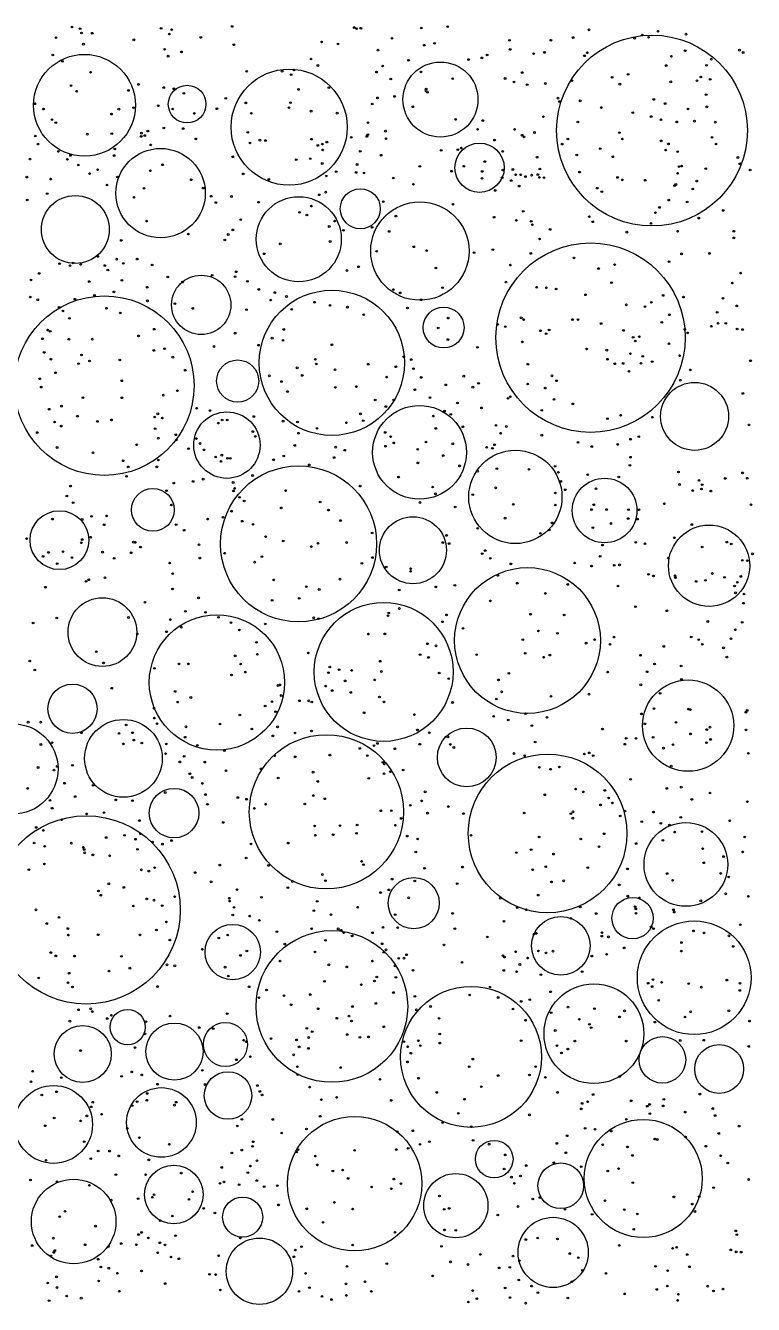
# Model space of a CAD drawing. Header units: metres. Extents: x 0 to 75, y 0.1 to 75.
# Drawn here: x 32.3 to 75, y 0.1 to 75 of the extents above; entities that cross this region are included whole.
import ezdxf

# ---------------------------------------------------------------- set-up
doc = ezdxf.new("R2010")
doc.units = ezdxf.units.M
for name, color, linetype in [('Aridos', 7, 'Continuous'), ('Poros', 7, 'Continuous'), ('Ptos_reactivos', 7, 'Continuous')]:
    doc.layers.add(name, color=color, linetype=linetype)

msp = doc.modelspace()

# ---------------------------------------------------------------- linework, layer by layer
at = {"layer": 'Aridos'}
for centre, radius in [((69.044, 68.846), 5.592), ((35.774, 70.33), 2.984), ((56.645, 70.666), 2.198), ((47.774, 69.047), 3.403), ((41.793, 70.395), 1.104), ((40.235, 65.181), 2.619), ((58.934, 66.667), 1.446), ((35.237, 63.048), 1.992), ((48.337, 62.477), 2.494), ((55.436, 61.787), 2.884), ((65.442, 56.71), 5.551), ((42.619, 58.631), 1.738), ((50.276, 55.235), 4.256), ((36.938, 53.897), 5.262), ((56.828, 57.302), 1.197), ((44.754, 54.167), 1.235), ((55.416, 49.989), 2.748), ((44.124, 50.413), 1.947), ((61.035, 47.375), 2.733), ((48.326, 44.625), 4.573), ((66.267, 46.582), 1.893), ((39.783, 46.618), 1.257), ((34.308, 44.843), 1.727), ((55.031, 44.254), 1.963), ((72.395, 43.343), 2.384), ((61.746, 38.961), 4.273), ((36.823, 39.453), 2.013), ((43.54, 36.507), 3.965), ((53.314, 37.121), 4.071), ((71.161, 33.974), 2.676), ((31.574, 31.435), 2.648), ((38.058, 32.056), 2.277), ((58.183, 32.112), 1.72), ((49.956, 28.924), 4.519), ((62.925, 27.656), 4.65), ((41.028, 28.845), 1.452), ((35.876, 23.174), 5.515), ((71.031, 25.838), 2.454), ((55.079, 23.571), 1.498), ((67.908, 22.687), 1.212), ((63.699, 21.073), 1.715), ((71.518, 19.2), 3.332), ((44.464, 20.704), 1.624), ((50.277, 17.516), 4.446), ((65.641, 15.92), 2.924), ((58.435, 14.561), 4.129), ((44.036, 15.292), 1.292), ((35.672, 14.73), 1.672), ((33.96, 10.602), 2.282), ((40.285, 10.717), 2.041), ((51.608, 7.129), 3.936), ((68.532, 7.434), 3.46), ((59.794, 8.568), 1.102), ((41.015, 6.499), 1.719), ((57.546, 5.842), 1.884), ((35.14, 4.912), 2.478), ((63.251, 3.102), 2.058)]:
    msp.add_circle(centre, radius, dxfattribs=at)
at = {"layer": 'Poros'}
for centre, radius in [((51.945, 64.263), 1.172), ((71.542, 52.097), 1.991), ((35.074, 34.964), 1.442), ((38.305, 16.305), 1.033), ((41.048, 14.868), 1.675), ((69.655, 14.386), 1.364), ((72.981, 13.851), 1.433), ((44.191, 12.3), 1.393), ((63.699, 7.005), 1.339), ((45.049, 5.171), 1.174), ((46.03, 2), 1.946)]:
    msp.add_circle(centre, radius, dxfattribs=at)
at = {"layer": 'Ptos_reactivos'}
for centre in [(35.044, 74.915), (44.429, 74.949), (57.069, 74.932), (34.106, 74.29), (35.52, 74.821), (35.605, 74.563), (36.228, 74.553), (38.67, 74.164), (40.265, 74.838), (40.752, 74.5), (40.882, 74.758), (42.596, 74.304), (51.59, 74.885), (51.733, 74.815), (51.98, 74.845), (53.805, 74.254), (55.52, 74.857), (64.417, 74.297), (65.353, 74.749), (68.022, 74.256), (68.475, 74.441), (68.848, 74.312), (69.396, 74.663), (71.037, 74.495), (35.718, 73.91), (40.475, 73.61), (41.456, 73.457), (44.53, 73.876), (49.679, 74.045), (50.634, 73.923), (52.983, 73.56), (55.692, 73.85), (56.289, 73.959), (60.694, 74.136), (60.73, 73.603), (62.737, 73.427), (63.117, 74.142), (65.255, 73.406), (70.988, 73.521), (74.17, 73.559), (74.384, 73.422), (33.916, 73.278), (34.483, 72.901), (40.676, 73.206), (49.054, 73.04), (49.46, 72.659), (54.772, 72.964), (58.293, 73.008), (59.074, 73.107), (59.377, 73.277), (62.105, 73.355), (65.082, 73.229), (69.877, 72.657), (70.181, 73.198), (72.245, 72.673), (72.526, 73.03), (36.135, 72.265), (45.285, 72.32), (47.358, 72.327), (47.888, 72.123), (48.06, 72.395), (52.897, 72.272), (53.254, 72.628), (55.505, 72.284), (60.431, 71.898), (61.434, 72.247), (66.704, 71.966), (67.642, 72.142), (71.912, 71.983), (34.985, 71.486), (35.319, 71.152), (38.349, 71.2), (38.946, 71.551), (40.423, 71.369), (41.015, 71.296), (48.319, 71.258), (50.103, 71.363), (53.729, 71.868), (55.798, 71.175), (55.802, 71.278), (57.36, 71.888), (60.956, 71.693), (61.726, 71.539), (62.791, 71.605), (64.354, 71.772), (67.153, 71.565), (70.145, 71.702), (71.679, 71.769), (72.455, 71.847), (32.858, 70.419), (41.601, 71.028), (44.055, 70.735), (45.23, 70.468), (47.846, 70.483), (52.641, 70.402), (52.955, 70.761), (53.951, 70.848), (55.878, 71.085), (63.534, 70.746), (63.619, 70.545), (64.839, 70.589), (69.152, 70.673), (69.812, 70.429), (72.22, 70.948), (33.37, 70.102), (37.36, 69.812), (37.788, 70.1), (38.65, 70.185), (40.103, 70.301), (40.947, 70.11), (42.216, 69.849), (43.539, 70.126), (45.559, 69.86), (47.767, 70.188), (49.06, 69.983), (50.587, 69.866), (55.021, 70.242), (62.676, 69.664), (66.076, 70.196), (67.917, 69.893), (68.996, 69.668), (71.157, 70.113), (72.261, 70.236), (33.867, 69.489), (34.094, 69.306), (40.428, 69), (41.559, 68.966), (52.396, 69.306), (57.535, 69.497), (58.823, 68.919), (59.127, 69.435), (60.99, 68.913), (64.7, 69.351), (69.571, 69.481), (70.498, 69.353), (71.531, 69.397), (72.755, 69.34), (32.893, 68.528), (35.941, 68.636), (37.379, 68.666), (39.098, 68.502), (39.115, 68.694), (39.307, 68.553), (39.487, 68.813), (42.301, 68.359), (45.345, 68.741), (46.058, 68.285), (46.389, 68.26), (49.083, 68.341), (49.987, 68.169), (51.416, 68.452), (52.329, 68.505), (52.386, 68.607), (53.419, 68.812), (53.449, 68.371), (59.816, 68.286), (61.431, 68.574), (61.543, 68.475), (62.152, 68.734), (64.115, 68.351), (67.139, 68.722), (67.307, 68.352), (69.578, 68.239), (72.563, 68.449), (33.046, 68.053), (34.24, 67.623), (37.551, 67.767), (39.656, 68.008), (45.48, 68.119), (49.46, 67.977), (49.717, 68.053), (49.741, 67.716), (51.939, 67.628), (53.164, 67.401), (56.685, 67.686), (57.662, 67.729), (57.869, 67.82), (60.291, 67.625), (63.778, 68.051), (64.639, 67.415), (66.009, 67.789), (69.849, 67.704), (70.007, 68.068), (70.552, 67.613), (72.794, 68.058), (32.582, 67.173), (34.771, 67.158), (34.956, 67.39), (35.412, 66.826), (37.512, 67.382), (40.344, 66.842), (44.466, 67.309), (48.188, 67.141), (49.013, 67.2), (49.71, 66.916), (51.755, 66.857), (55.431, 66.748), (58.018, 66.759), (59.245, 67.031), (62.309, 67.284), (66.746, 67.31), (70.628, 66.738), (70.782, 66.762), (74.08, 67.268), (74.197, 66.899), (32.397, 66.117), (33.789, 66.001), (36.077, 66.326), (36.545, 66.55), (37.709, 66.127), (39.635, 66.492), (42.033, 65.964), (45.079, 66.309), (46.577, 65.985), (49.951, 66.187), (50.532, 66.439), (51.699, 66.393), (52.163, 66.362), (53.879, 66.064), (57.293, 66.465), (59.079, 66.049), (59.089, 66.449), (60.26, 66.088), (60.305, 66.535), (60.789, 65.918), (60.89, 66.564), (61.051, 66.256), (61.348, 66.255), (61.625, 66.153), (61.988, 66.232), (62.351, 66.269), (62.442, 66.1), (62.471, 66.591), (62.712, 66.088), (64.798, 66.412), (67.025, 66.1), (67.309, 65.955), (68.646, 65.938), (70.546, 66.338), (72.195, 66.616), (74.798, 66.533), (37.098, 65.655), (39.264, 65.469), (42.729, 65.473), (49.911, 65.236), (55.055, 65.696), (59.854, 65.339), (61.256, 65.593), (65.831, 65.474), (66.104, 65.265), (70.365, 65.621), (70.444, 65.685), (71.433, 65.419), (71.667, 65.883), (32.419, 64.778), (33.586, 65.147), (38.678, 64.937), (43.205, 64.998), (43.48, 64.626), (44.392, 64.982), (45.975, 64.646), (49.077, 64.422), (49.535, 65.083), (53.294, 64.681), (57.375, 64.528), (70.029, 64.772), (71.103, 64.662), (48.382, 64.054), (48.809, 63.895), (54.031, 63.833), (59.789, 63.767), (61.493, 64.113), (65.371, 63.798), (69.243, 64.037), (69.481, 64.34), (71.786, 63.716), (73.221, 64.166), (39.422, 63.543), (44.473, 63.027), (44.931, 63.622), (50.121, 63.224), (50.438, 63.541), (50.957, 63.003), (52.635, 63.179), (53.635, 62.937), (61.093, 63.584), (61.96, 63.529), (62.03, 63.332), (63.072, 63.053), (65.57, 63.5), (68.988, 63.405), (70.549, 62.949), (73.843, 62.946), (37.93, 62.41), (41.863, 62.777), (43.999, 62.434), (44.199, 62.756), (47.252, 62.209), (50.177, 62.345), (62.457, 62.494), (67.572, 62.893), (73.842, 62.557), (36.552, 61.471), (46.31, 61.624), (52.906, 61.771), (55.079, 62.036), (55.835, 61.813), (58.615, 61.693), (59.717, 61.864), (61.947, 61.644), (70.779, 61.622), (72.42, 61.644), (34.312, 61.05), (34.925, 60.93), (35.106, 61.084), (35.548, 60.999), (36.969, 60.934), (37.144, 60.673), (37.661, 61.311), (38.052, 61.066), (38.862, 61.313), (39.739, 60.97), (51.841, 60.863), (56.374, 60.79), (60.741, 60.961), (64.472, 61.386), (65.908, 60.76), (66.854, 60.99), (70.045, 61.164), (32.639, 60.091), (33.117, 60.474), (36.054, 59.997), (37.966, 60.069), (40.659, 60.268), (41.522, 59.968), (43.257, 60.363), (44.607, 60.283), (44.668, 60.572), (45.33, 60.008), (51.167, 60.647), (60.483, 59.964), (66.673, 59.935), (73.755, 59.909), (74.244, 60.495), (36.356, 59.184), (37.498, 59.39), (39.454, 59.667), (45.991, 59.537), (46.938, 59.354), (53.88, 59.531), (54.284, 59.336), (56.76, 59.641), (62.286, 59.666), (62.85, 59.634), (63.422, 59.561), (65.15, 59.226), (69.697, 59.183), (32.597, 59.089), (33.037, 58.928), (34.281, 58.493), (35.211, 58.963), (37.066, 58.435), (39.466, 58.868), (41.073, 58.702), (42.122, 58.422), (46.69, 58.913), (47.618, 59.122), (49.259, 58.787), (50.164, 58.598), (51.189, 58.498), (54.706, 58.449), (55.515, 58.933), (67.54, 58.634), (68.635, 58.535), (69.005, 58.779), (70.89, 59.089), (73.209, 59.023), (74.015, 58.57), (34.515, 58.274), (34.892, 57.841), (37.875, 58.156), (45.269, 58.347), (47.921, 58.371), (52.142, 58.055), (57.099, 57.855), (61.374, 57.871), (61.52, 57.77), (64.384, 57.772), (64.71, 57.773), (70.073, 58.051), (72.861, 58.198), (33.615, 57.151), (33.762, 57.082), (39.861, 57.205), (44.604, 56.973), (47.456, 57.19), (56.512, 57.28), (59.998, 57.484), (60.445, 57.358), (62.514, 57.115), (62.836, 56.944), (63.015, 57.161), (66.062, 57.536), (67.37, 57.133), (69.618, 57.61), (70.964, 57.194), (71.136, 56.987), (72.521, 57.378), (72.917, 57.551), (73.367, 57.548), (74.033, 57.219), (74.354, 57.187), (33.318, 56.645), (34.858, 56.617), (36.235, 56.623), (38.945, 56.816), (43.365, 56.192), (45.974, 56.267), (46.778, 56.681), (47.411, 56.546), (50.281, 56.294), (57.081, 56.599), (61.441, 56.461), (67.941, 56.733), (68.066, 56.513), (68.303, 56.765), (70.039, 56.352), (33.41, 55.845), (33.807, 55.446), (35.601, 55.696), (39.84, 55.962), (40.468, 56.066), (40.955, 55.568), (49.308, 55.442), (54.49, 55.59), (54.931, 55.426), (58.816, 56.145), (65.213, 56.046), (66.393, 55.977), (66.438, 55.448), (67.777, 55.772), (68.504, 55.618), (70.665, 55.649), (35.429, 55.183), (36.07, 55.341), (37.841, 55.401), (41.679, 54.802), (48.243, 54.941), (49.365, 55.17), (50.464, 54.826), (52.407, 55.155), (54.03, 55.005), (55.06, 54.892), (61.77, 55.154), (66.86, 55.18), (67.351, 55.199), (67.697, 54.739), (68.4, 55.206), (69.06, 55.302), (71.29, 54.823), (74.818, 55.356), (33.152, 54.3), (34.079, 54.651), (37.959, 54.183), (46.609, 54.473), (47.329, 54.139), (48.539, 54.498), (53.492, 54.397), (55.516, 54.378), (56.957, 53.94), (58.012, 54.453), (58.876, 54.035), (61.754, 53.992), (63.18, 54.474), (63.445, 54.183), (70.705, 54.218), (33.238, 53.814), (35.681, 53.191), (37.967, 53.185), (40.399, 53.341), (41.22, 53.599), (47.675, 53.553), (50.479, 53.791), (51.712, 53.845), (55.14, 53.656), (56.033, 53.202), (58.54, 53.81), (60.741, 53.251), (62.785, 53.756), (74.372, 53.441), (33.702, 52.514), (34.424, 52.695), (42.35, 52.573), (43.132, 52.44), (52.819, 53.058), (53.44, 52.673), (53.906, 53.058), (57.638, 52.88), (59.052, 52.595), (60.605, 53.153), (62.581, 52.448), (63.297, 53.088), (64.408, 52.831), (34.023, 51.765), (35.366, 52.107), (36.535, 51.801), (37.359, 51.892), (39.891, 52.059), (40.072, 52.245), (40.34, 52), (43.621, 51.705), (43.84, 51.887), (44.141, 51.883), (45.707, 52.087), (47.417, 51.816), (48.266, 51.768), (51.126, 51.723), (51.95, 52.245), (52.116, 51.848), (56.226, 52.114), (56.875, 52.408), (57.249, 52.219), (66.432, 51.966), (67.204, 52.163), (69.063, 52.048), (33.004, 51.148), (34.412, 51.529), (39.917, 51.377), (41.125, 51.019), (45.647, 51.207), (45.79, 50.919), (48.324, 51.109), (49.408, 51.393), (53.404, 51.154), (56.372, 51.389), (57.959, 51.488), (59.9, 51.572), (60.176, 51.11), (60.502, 51.503), (62.581, 50.996), (74.734, 51.596), (34.171, 50.274), (38.834, 50.435), (40.101, 50.821), (41.157, 50.72), (41.874, 50.203), (42.335, 50.799), (42.544, 50.508), (48.104, 50.393), (50.502, 50.292), (53.427, 50.346), (53.722, 50.909), (53.907, 50.544), (55.31, 50.166), (55.795, 50.594), (57.364, 50.488), (59.353, 50.291), (59.695, 50.228), (59.815, 50.431), (64.706, 50.571), (65.512, 50.33), (67.034, 50.452), (67.787, 50.759), (68.269, 50.906), (36.272, 49.965), (38.047, 49.496), (40.102, 49.533), (42.783, 50.133), (43.468, 49.716), (43.779, 49.458), (43.823, 49.823), (44.164, 49.641), (44.322, 49.635), (46.852, 49.553), (47.46, 49.777), (50.409, 49.682), (51.032, 50.114), (56.806, 49.803), (67.781, 49.703), (38.338, 49.135), (40.016, 49.136), (48.95, 49.255), (55.316, 49.371), (57.763, 49.199), (58.826, 48.886), (59.952, 49.032), (61.835, 48.991), (63.366, 49.172), (63.556, 48.816), (65.275, 48.68), (67.749, 49.228), (70.596, 48.837), (74.352, 48.783), (34.957, 48.013), (38.234, 48.587), (41.009, 48.187), (42.14, 48.286), (42.737, 48.417), (44.491, 48.222), (45.63, 48.632), (51.932, 48.013), (54.188, 48.539), (56.185, 47.958), (63.695, 48.286), (67.1, 48.548), (70.659, 48.105), (71.798, 48.342), (71.989, 48.094), (73.338, 48.458), (74.625, 48.472), (34.744, 47.433), (40.581, 47.745), (44.51, 47.732), (44.577, 47.873), (44.858, 47.352), (47.568, 47.751), (56.349, 47.557), (58.539, 47.506), (59.877, 47.91), (63.38, 47.609), (63.959, 47.794), (65.758, 47.853), (71.429, 47.752), (71.944, 47.842), (72.499, 47.718), (35.108, 47.041), (40.868, 46.9), (44.388, 46.536), (45.135, 47.139), (47.306, 46.736), (49.59, 47.08), (50.08, 46.606), (55.442, 47.05), (57.502, 46.787), (60.914, 46.941), (63.377, 46.902), (65.502, 46.635), (65.63, 46.918), (66.383, 46.635), (67.665, 46.627), (68.276, 46.625), (69.771, 46.976), (74.845, 46.922), (33.895, 46.077), (35.634, 46.053), (36.191, 46.238), (36.923, 45.747), (37.077, 46.263), (41.148, 45.752), (42.995, 46.077), (43.897, 46.189), (45.023, 45.95), (45.653, 45.767), (50.788, 45.991), (60.434, 46.132), (63.191, 45.857), (66.642, 45.82), (67.648, 46.107), (68.198, 46.077), (71.375, 45.756), (32.388, 44.939), (36.14, 45.014), (41.613, 45.426), (46.396, 45.049), (52.634, 45.266), (57, 45.122), (58.825, 45.539), (62.495, 45.24), (63.02, 45.439), (65.579, 45.577), (70.351, 44.982), (34.513, 44.171), (35.589, 44.69), (35.644, 44.879), (38.644, 44.725), (38.758, 44.707), (39.061, 44.436), (42.488, 44.575), (47.427, 44.794), (49.074, 44.469), (49.464, 44.66), (51.146, 44.706), (56.786, 44.701), (57.152, 44.643), (59.265, 44.232), (66.145, 44.551), (68.088, 44.719), (68.634, 44.63), (71.983, 44.444), (73.435, 44.728), (73.687, 44.62), (33.35, 43.891), (33.664, 44.125), (34.179, 43.467), (35.042, 43.824), (36.832, 44.14), (37.51, 43.778), (38.508, 44.104), (40.767, 43.499), (42.539, 43.79), (43.994, 44.076), (45.75, 43.554), (46.174, 43.878), (52.035, 43.487), (52.655, 43.823), (59.092, 44.052), (59.564, 43.779), (60.768, 43.45), (64.51, 43.501), (66.003, 43.896), (69.999, 43.793), (74.34, 43.658), (74.631, 43.641), (74.941, 44.042), (40.946, 42.878), (53.461, 43.27), (54.893, 43.014), (54.896, 43.172), (60.006, 42.775), (65.503, 43.322), (66.832, 43.367), (67.143, 43.397), (68.841, 42.843), (69.131, 42.747), (70.394, 42.756), (72.582, 42.889), (74.255, 42.716), (33.491, 42.086), (35.872, 42.429), (36.025, 42.521), (36.974, 42.637), (40.94, 41.983), (46.867, 42.515), (48.779, 42.115), (49.532, 41.951), (50.757, 42.556), (54.223, 41.923), (56.368, 42.105), (57.485, 42.196), (61.144, 42.317), (64.108, 42.246), (67.05, 42.156), (70.418, 42.649), (71.632, 42.425), (72.179, 42.491), (73.3, 42.664), (73.881, 42.158), (74.044, 42.372), (39.322, 41.204), (42.463, 41.464), (46.774, 41.319), (48.363, 41.435), (59.568, 41.286), (62.791, 41.721), (73.945, 41.755), (74.439, 41.686), (41.692, 40.673), (42.865, 40.615), (53.613, 40.577), (54.235, 40.839), (56.999, 40.464), (61.924, 40.503), (63.896, 40.458), (68.08, 40.942), (69.918, 40.706), (74.408, 41.147), (32.761, 39.99), (34.152, 40.28), (38.35, 40.31), (40.81, 40.189), (41.453, 39.743), (43.629, 40.317), (44.361, 40.015), (46.374, 39.933), (49.212, 40.291), (49.489, 40.24), (53.57, 40.415), (56.759, 40.061), (57.961, 39.674), (72.315, 40.075), (74.334, 40.03), (38.876, 39.346), (40.582, 39.473), (44.853, 39.578), (52.417, 39.339), (53.385, 39.349), (61.472, 39.009), (62.382, 39.521), (63.503, 39.382), (65.685, 39.02), (66.816, 39.16), (71.342, 39.168), (71.783, 39.012), (73.674, 39.062), (73.933, 39.589), (36.466, 38.308), (45.853, 38.852), (48.901, 38.235), (55.887, 38.769), (56.38, 38.649), (61.612, 38.211), (65.182, 38.807), (66.58, 38.738), (69.734, 38.613), (71.995, 38.74), (73.237, 38.533), (32.566, 37.758), (36.89, 37.65), (41.312, 37.593), (41.86, 37.593), (44.607, 38.065), (44.929, 37.583), (45.911, 38.157), (53.109, 37.747), (55.448, 38.132), (55.946, 37.969), (58.768, 38.133), (62.693, 37.982), (63.056, 38.107), (68.368, 38.099), (69.195, 37.583), (70.753, 37.469), (73.434, 37.989), (32.858, 37.231), (39.874, 37.328), (44.396, 36.939), (45.205, 37.108), (50.077, 37.08), (50.152, 37.409), (50.699, 37.256), (51.435, 37.209), (53.176, 37.145), (56.571, 37.057), (57.128, 36.723), (60.657, 37.04), (66.445, 37.11), (68.757, 37.132), (70.773, 36.688), (37.376, 36.165), (41.086, 35.975), (47.127, 36.325), (47.232, 36.36), (49.917, 36.292), (50.294, 36.029), (51.053, 36.596), (52.787, 36.655), (60.04, 36.653), (60.231, 35.954), (68.391, 36.365), (41.241, 35.35), (42.01, 35.622), (46.766, 35.375), (47.309, 35.74), (48.375, 35.429), (48.92, 35.426), (49.097, 35.358), (51.387, 35.919), (53.065, 35.65), (53.334, 35.364), (57.351, 35.329), (59.917, 35.533), (63.121, 35.693), (65.351, 35.818), (69.519, 35.864), (39.847, 34.996), (44.885, 34.6), (46.367, 35.123), (46.974, 34.794), (52.165, 34.728), (55.114, 34.624), (59.765, 34.516), (61.63, 34.672), (62.887, 34.462), (68.424, 34.659), (69.162, 34.972), (71.171, 34.942), (71.293, 34.911), (74.548, 34.76), (74.619, 34.862), (32.474, 34.177), (33.203, 34.177), (38.214, 34.012), (39.87, 34.415), (40.024, 34.086), (41.723, 33.903), (43.717, 34.069), (45.59, 33.774), (47.093, 33.902), (55.295, 33.722), (60.618, 34.307), (62.003, 33.971), (66.143, 33.772), (68.63, 34.076), (70.448, 34.162), (72.259, 33.742), (72.448, 33.883), (74.555, 33.722), (33.87, 32.972), (35.6, 33.554), (37.798, 33.517), (38.59, 33.555), (38.673, 33.123), (39.133, 32.953), (41.673, 33.295), (46.82, 33.374), (48.119, 33.545), (49.082, 33.66), (52.951, 32.929), (55.989, 33.558), (57.073, 33.318), (62.194, 33.014), (67.531, 33.228), (68.109, 33.229), (69.11, 33.285), (71.306, 33.488), (72.243, 32.976), (72.48, 33.163), (33.217, 32.868), (38.051, 32.902), (40.531, 32.329), (40.576, 32.899), (42.389, 32.817), (43.981, 32.508), (46.926, 32.206), (50.158, 32.246), (51.918, 32.636), (52.353, 32.214), (52.749, 32.806), (53.974, 32.618), (55.435, 32.886), (57.222, 32.872), (57.427, 32.692), (60.958, 32.34), (61.581, 32.208), (65.079, 32.311), (65.367, 32.376), (65.598, 32.212), (67.454, 32.882), (69.722, 32.652), (70.274, 32.859), (74.695, 32.35), (33.054, 31.521), (34.179, 31.583), (35.069, 31.648), (41.36, 31.846), (41.615, 32.173), (42.824, 31.836), (46.128, 31.436), (48.128, 32.151), (53.268, 31.82), (53.354, 31.734), (62.442, 31.53), (63.613, 31.55), (70.172, 31.597), (33.99, 31.367), (41.953, 31.151), (42.083, 30.933), (44.071, 31.328), (47.128, 30.902), (49.177, 31.247), (49.453, 30.702), (52.44, 30.883), (53.334, 31.151), (53.708, 31.274), (54.455, 31.376), (63.095, 31.42), (67.789, 30.824), (32.446, 30.291), (34.605, 30.597), (36.283, 30.472), (40.507, 30.054), (42.683, 30.586), (42.863, 29.932), (55.746, 30.095), (64.566, 30.254), (65.02, 30.09), (66.28, 30.175), (69.917, 30.291), (70.758, 30.367), (72.448, 30.025), (33.751, 29.589), (35.223, 29.818), (37.608, 29.62), (38.588, 29.576), (42.986, 29.358), (44.766, 29.76), (45.278, 29.66), (46.393, 29.369), (48.698, 29.384), (49.187, 29.877), (49.859, 29.688), (54.874, 29.304), (55.54, 29.564), (57.103, 29.232), (62.756, 29.923), (66.029, 29.326), (66.501, 29.735), (66.719, 29.448), (71.379, 29.647), (74.634, 29.52), (33.88, 29.134), (34.437, 28.459), (35.904, 28.802), (36.919, 28.876), (45.732, 29.119), (53.145, 28.982), (53.763, 28.99), (54.343, 28.535), (55.885, 28.843), (57.994, 28.82), (61.552, 28.851), (64.283, 28.817), (64.399, 28.551), (64.412, 28.922), (67.184, 28.678), (67.462, 28.965), (69.127, 28.904), (70.736, 28.598), (32.944, 28.007), (33.365, 27.83), (38.999, 28.408), (43.907, 28.298), (49.268, 28.095), (50.754, 28.114), (51.759, 28.15), (54, 28.139), (68.445, 28.342), (69.557, 28.25), (70.067, 28.145), (70.372, 27.735), (71.974, 27.766), (73.599, 28.399), (32.821, 27.093), (35.006, 27.086), (37.04, 27.414), (38.116, 27.546), (38.77, 27.314), (39.045, 27.634), (39.766, 27.154), (40.343, 27.026), (40.879, 27.24), (45.538, 27.037), (47.712, 27.091), (49.305, 27.549), (50.354, 27.579), (51.716, 27.665), (54.697, 27.5), (55.309, 27.333), (58.433, 27.547), (62.426, 27.448), (64.867, 27.332), (66.237, 27.634), (68.115, 27.061), (69.685, 27.251), (74.479, 27.45), (33.437, 26.903), (35.71, 26.833), (35.754, 26.714), (35.786, 26.518), (36.269, 26.399), (37.25, 26.349), (38.884, 26.722), (45.248, 26.219), (55.201, 26.568), (61.091, 26.53), (61.955, 26.703), (63.273, 26.446), (65.936, 26.88), (72.014, 26.755), (73.242, 26.3), (74.359, 26.573), (32.518, 25.532), (33.422, 25.865), (39.108, 25.522), (39.549, 25.449), (39.887, 25.652), (43.707, 25.799), (46.561, 25.778), (52.022, 26.014), (52.13, 25.826), (55.712, 25.61), (57.941, 25.684), (62.051, 25.524), (62.816, 25.712), (65.278, 25.649), (67.603, 25.579), (72.078, 25.937), (37.198, 24.702), (42.263, 25.362), (43.196, 24.82), (47.958, 24.84), (49.718, 25.249), (49.899, 24.889), (53.812, 24.979), (55.138, 24.87), (57.624, 24.71), (63.151, 24.818), (63.869, 24.879), (69.931, 25.305), (70.253, 24.911), (73.073, 25.31), (73.54, 25.105), (36.594, 24.284), (36.73, 24.036), (38.084, 24.489), (41.061, 23.944), (44.714, 24.361), (47.699, 24.474), (53.128, 24.191), (53.621, 24.345), (62.375, 24.044), (67.118, 24.641), (67.624, 23.985), (73.36, 24.117), (74.695, 23.962), (38.639, 23.4), (39.428, 23.821), (39.849, 23.746), (40.334, 23.424), (44.263, 23.86), (44.289, 23.69), (44.537, 23.325), (46.146, 23.912), (49.415, 23.676), (51.79, 23.33), (54.78, 23.881), (60.151, 23.862), (61.143, 23.306), (61.68, 23.184), (64.835, 23.346), (68.056, 23.362), (68.092, 23.232), (68.303, 23.88), (71.903, 23.707), (32.934, 23.179), (34.283, 22.735), (40.574, 22.47), (44.466, 22.878), (45.46, 22.811), (46.026, 22.563), (49.225, 23.127), (50.225, 22.892), (53.987, 22.894), (57.348, 22.965), (60.371, 22.513), (64.298, 22.672), (65.777, 22.962), (68.107, 22.979), (70.3, 23.182), (70.35, 23.047), (33.562, 22.372), (34.8, 22.082), (34.828, 21.696), (36.576, 21.717), (39.031, 21.711), (39.992, 21.996), (44.171, 21.701), (47.054, 21.899), (49.096, 22.071), (50.648, 22.066), (50.82, 21.983), (50.968, 21.849), (52.656, 21.834), (53.272, 22.146), (54.137, 22.131), (57.487, 22.077), (62.127, 21.758), (62.264, 21.796), (66.11, 21.841), (68.993, 22.177), (69.134, 22.072), (71.483, 21.946), (72.093, 21.829), (74.22, 22.307), (40.779, 21.408), (43.645, 21.528), (47.521, 21.166), (49.904, 21.389), (51.463, 21.651), (53.222, 21.188), (56.85, 21.126), (59.388, 21.59), (66.099, 21.641), (66.49, 21.596), (67.414, 20.948), (70.776, 21.261), (73.557, 21.654), (73.804, 21.035), (33.801, 20.677), (34.097, 20.481), (35.184, 20.468), (37.942, 20.457), (42.686, 20.872), (44.915, 20.505), (45.291, 20.768), (49.291, 20.709), (53.321, 20.693), (53.453, 20.834), (54.195, 20.334), (54.503, 20.347), (54.657, 20.543), (60.306, 20.485), (60.395, 20.41), (61.049, 20.721), (61.754, 20.352), (62.382, 20.768), (62.831, 20.654), (63.241, 20.757), (65.519, 20.469), (66.386, 20.571), (70.763, 20.76), (34.873, 19.463), (37.212, 19.589), (38.435, 19.761), (40.612, 19.956), (41.071, 19.896), (44.016, 19.818), (47.238, 20.176), (50.102, 19.956), (51.151, 19.833), (52.651, 20.172), (53.984, 19.892), (55.036, 19.64), (57.904, 20.095), (60.355, 19.627), (61.11, 19.552), (61.297, 19.974), (64.95, 19.554), (33.091, 19.186), (34.811, 18.903), (44.205, 19.299), (49.842, 18.985), (52.006, 18.787), (52.771, 19.009), (52.908, 19.244), (54.032, 19.224), (62.532, 19.382), (68.818, 18.879), (69.101, 19.091), (69.608, 18.931), (71.195, 18.853), (73.436, 19.061), (74.207, 18.875), (35.068, 18.656), (40.054, 18.681), (45.424, 18.668), (46.007, 18.029), (46.449, 18.478), (47.468, 18.146), (49.007, 18.213), (53.885, 18.328), (55.144, 18.106), (58.357, 18.189), (59.551, 18.653), (60.025, 18.04), (63.096, 18.377), (69.049, 18.681), (71.939, 18.647), (74.192, 18.457), (35.418, 17.323), (36.139, 17.376), (36.231, 17.215), (47.891, 17.615), (49.477, 17.38), (51.483, 17.51), (52.858, 17.691), (55.229, 17.319), (56.06, 17.514), (60.899, 17.367), (61.375, 17.811), (61.88, 17.914), (64.12, 17.48), (65.668, 17.388), (67.436, 17.259), (69.437, 17.877), (71.315, 17.201), (73.552, 17.259), (34.919, 16.655), (37.11, 16.809), (37.352, 16.997), (39.379, 16.622), (40.787, 16.949), (44.142, 17.094), (50.572, 16.827), (51.284, 16.951), (51.43, 16.667), (56.559, 16.818), (61.626, 16.707), (63.128, 17.153), (64.786, 16.764), (65.376, 16.47), (67.145, 16.905), (69.21, 16.6), (70.977, 16.895), (74.766, 16.656), (39.323, 15.906), (42.501, 16.278), (43.324, 16.217), (48.806, 16.232), (48.92, 15.697), (49.126, 16.037), (51.179, 15.869), (51.919, 15.71), (52.425, 15.734), (53.329, 16.328), (56.605, 15.901), (63.373, 16.106), (65.478, 16.274), (38.737, 15.106), (45.11, 15.538), (45.266, 15.448), (46.71, 15.636), (48.208, 15.557), (48.36, 15.148), (48.906, 15.058), (54.502, 15.456), (54.719, 15.152), (55.346, 15.504), (55.462, 15.22), (56.609, 15.367), (61.374, 15.509), (63.478, 15.226), (64.113, 15.018), (64.521, 15.488), (67.536, 15.488), (70.701, 15.521), (72.079, 15.539), (74.72, 15.171), (35.542, 14.932), (44.683, 14.39), (45.501, 14.571), (48.038, 14.681), (54.705, 14.265), (54.909, 14.776), (58.54, 14.433), (63.734, 14.796), (32.739, 13.721), (38.546, 13.68), (39.131, 13.505), (42.682, 13.77), (48.254, 13.987), (48.273, 13.519), (50.796, 13.934), (58.328, 13.986), (60.027, 13.466), (61.864, 13.502), (62.225, 13.988), (32.639, 13.104), (34.416, 13.345), (37.949, 13.42), (40.059, 12.96), (42.847, 12.942), (45.913, 12.88), (48.973, 12.791), (53.102, 13.245), (55.361, 13.308), (59.037, 12.813), (62.794, 13.359), (67.154, 13.416), (33.27, 12.326), (34.14, 12.516), (39.426, 12.019), (39.454, 12.419), (46.058, 12.537), (46.191, 12.335), (49.662, 12.055), (50.555, 12.185), (53.758, 12.007), (56.428, 12.476), (58.048, 12.08), (63.499, 12.477), (65.592, 12.352), (67.826, 11.989), (69.744, 12.074), (71.85, 12.379), (36.166, 11.629), (36.26, 11.902), (36.78, 11.199), (38.571, 11.703), (38.859, 11.933), (41.048, 11.732), (41.152, 11.902), (57.69, 11.255), (64.898, 11.512), (64.949, 11.834), (65.271, 11.932), (68.765, 11.668), (68.904, 11.774), (68.92, 11.234), (69.698, 11.689), (70.991, 11.326), (72.609, 11.534), (33.475, 10.523), (33.998, 10.982), (35.554, 10.808), (35.918, 11.105), (44.734, 10.512), (45.001, 10.904), (46.811, 10.893), (49.592, 11.082), (56.773, 10.707), (58.452, 10.473), (61.858, 11.165), (67.538, 10.898), (72.743, 11.12), (74.15, 10.502), (38.287, 10.37), (38.993, 9.83), (47.336, 10.097), (48.786, 10.332), (54.114, 10.173), (55.019, 10.23), (64.068, 9.937), (65.121, 10.374), (65.705, 10.321), (66.654, 10.209), (69.214, 9.742), (69.357, 9.72), (71.018, 9.862), (72.961, 10.076), (35.761, 9.593), (36.582, 9.045), (37.246, 9.037), (40.749, 9.444), (44.995, 9.098), (45.626, 9.317), (45.665, 9.588), (48.215, 8.984), (48.289, 9.131), (51.615, 9.084), (54.053, 9.129), (54.745, 9.203), (55.441, 9.436), (56.003, 9.593), (58.556, 9.673), (59.496, 9.446), (63.47, 9.49), (66.155, 9.41), (67.609, 9.286), (72.205, 9.327), (33.52, 8.502), (36.141, 8.594), (37.783, 8.759), (39.548, 8.526), (44.418, 8.931), (45.888, 8.477), (49.311, 8.748), (49.427, 8.23), (60.441, 8.817), (63.284, 8.356), (63.997, 8.942), (67.9, 8.787), (73.068, 8.766), (73.488, 8.341), (37.616, 7.661), (39.361, 7.658), (41.446, 7.749), (43.822, 8.081), (45.353, 7.772), (45.495, 8.159), (50.334, 7.876), (50.91, 7.928), (60.378, 7.99), (60.803, 7.513), (61.336, 7.577), (61.67, 8.192), (64.897, 8.13), (66.453, 7.873), (67.09, 8.012), (32.607, 7.347), (34.167, 7.248), (36.061, 7.032), (43.717, 7.15), (43.952, 7.237), (44.841, 7.074), (45.878, 7.313), (46.309, 6.955), (47.078, 7.012), (51.229, 7.436), (52.614, 6.937), (53.761, 6.832), (53.909, 7.399), (54.331, 7.134), (60.977, 7.154), (67.919, 7.187), (72.653, 6.895), (74.711, 7.376), (37.35, 6.165), (38.916, 6.251), (39.75, 6.337), (39.852, 6.48), (41.898, 6.209), (42.116, 6.659), (50.425, 6.032), (56.584, 6.408), (62.054, 6.236), (62.474, 6.318), (66.292, 6.131), (70.326, 6.357), (71.806, 6.366), (34.32, 5.198), (34.632, 5.511), (40.923, 5.235), (42.762, 5.678), (43.418, 5.414), (47.153, 5.887), (48.806, 5.662), (51.494, 5.641), (56.865, 5.63), (57.153, 5.68), (60.003, 5.293), (61.189, 5.792), (63.947, 5.626), (65.536, 5.337), (67.42, 5.608), (68.184, 5.355), (71.405, 5.932), (71.563, 5.499), (36.425, 4.641), (40.215, 4.96), (49.755, 4.864), (67.974, 4.455), (33.946, 3.936), (38.944, 4.146), (39.123, 4.274), (39.52, 3.955), (41.112, 4.086), (44.912, 3.947), (53.975, 4.279), (56.882, 4.422), (57.543, 4.393), (61.652, 3.853), (62.344, 3.946), (63.502, 3.889), (73.954, 4.362), (74.023, 4.142), (32.711, 3.506), (33.973, 3.099), (34.031, 3.212), (35.812, 3.55), (37.172, 3.444), (37.929, 3.619), (38.813, 3.548), (40.066, 3.079), (40.193, 3.665), (40.494, 3.544), (48.135, 3.237), (48.501, 3.44), (51.498, 3.533), (56.707, 3.461), (58.978, 2.982), (64.225, 3.034), (67.131, 3.513), (70.254, 3.34), (70.493, 3.402), (71.109, 2.977), (73.661, 3.252), (73.984, 3.137), (74.271, 3.12), (33.815, 2.9), (36.579, 2.702), (36.737, 2.244), (40.845, 2.83), (41.307, 2.728), (43.641, 2.905), (48.051, 2.849), (51.165, 2.278), (53.499, 2.442), (57.236, 2.551), (58.261, 2.393), (60.709, 2.225), (60.893, 2.887), (61.266, 2.612), (64.725, 2.792), (69.251, 2.287), (71.24, 2.262), (34.14, 1.672), (37.198, 2.179), (37.697, 1.882), (39.12, 2.01), (43.109, 1.815), (43.463, 1.802), (48.74, 1.868), (56.189, 1.724), (60.084, 2.197), (61.234, 1.489), (64.976, 2.045), (66.349, 1.872), (69.962, 2.036), (33.616, 1.307), (34.163, 1.045), (36.604, 1.427), (37.816, 0.827), (40.502, 1.275), (43.741, 0.901), (48.348, 0.816), (48.962, 1.035), (51.104, 1.257), (52.222, 1.38), (52.591, 0.819), (58.528, 0.867), (60.437, 1.018), (61.983, 1.129), (62.356, 0.742), (64.35, 1.385), (69.326, 0.93), (69.94, 1.133), (72.31, 1.125), (72.649, 0.843), (73.206, 0.951), (33.703, 0.275), (34.733, 0.545), (35.579, 0.421), (49.695, 0.52), (50.26, 0.341), (51.128, 0.581), (58.278, 0.193), (58.771, 0.392), (60.721, 0.457), (61.638, 0.127), (64.112, 0.433), (67.444, 0.673), (70.546, 0.288), (70.591, 0.651)]:
    msp.add_circle(centre, 0.05, dxfattribs=at)

doc.saveas('drawing.dxf')
